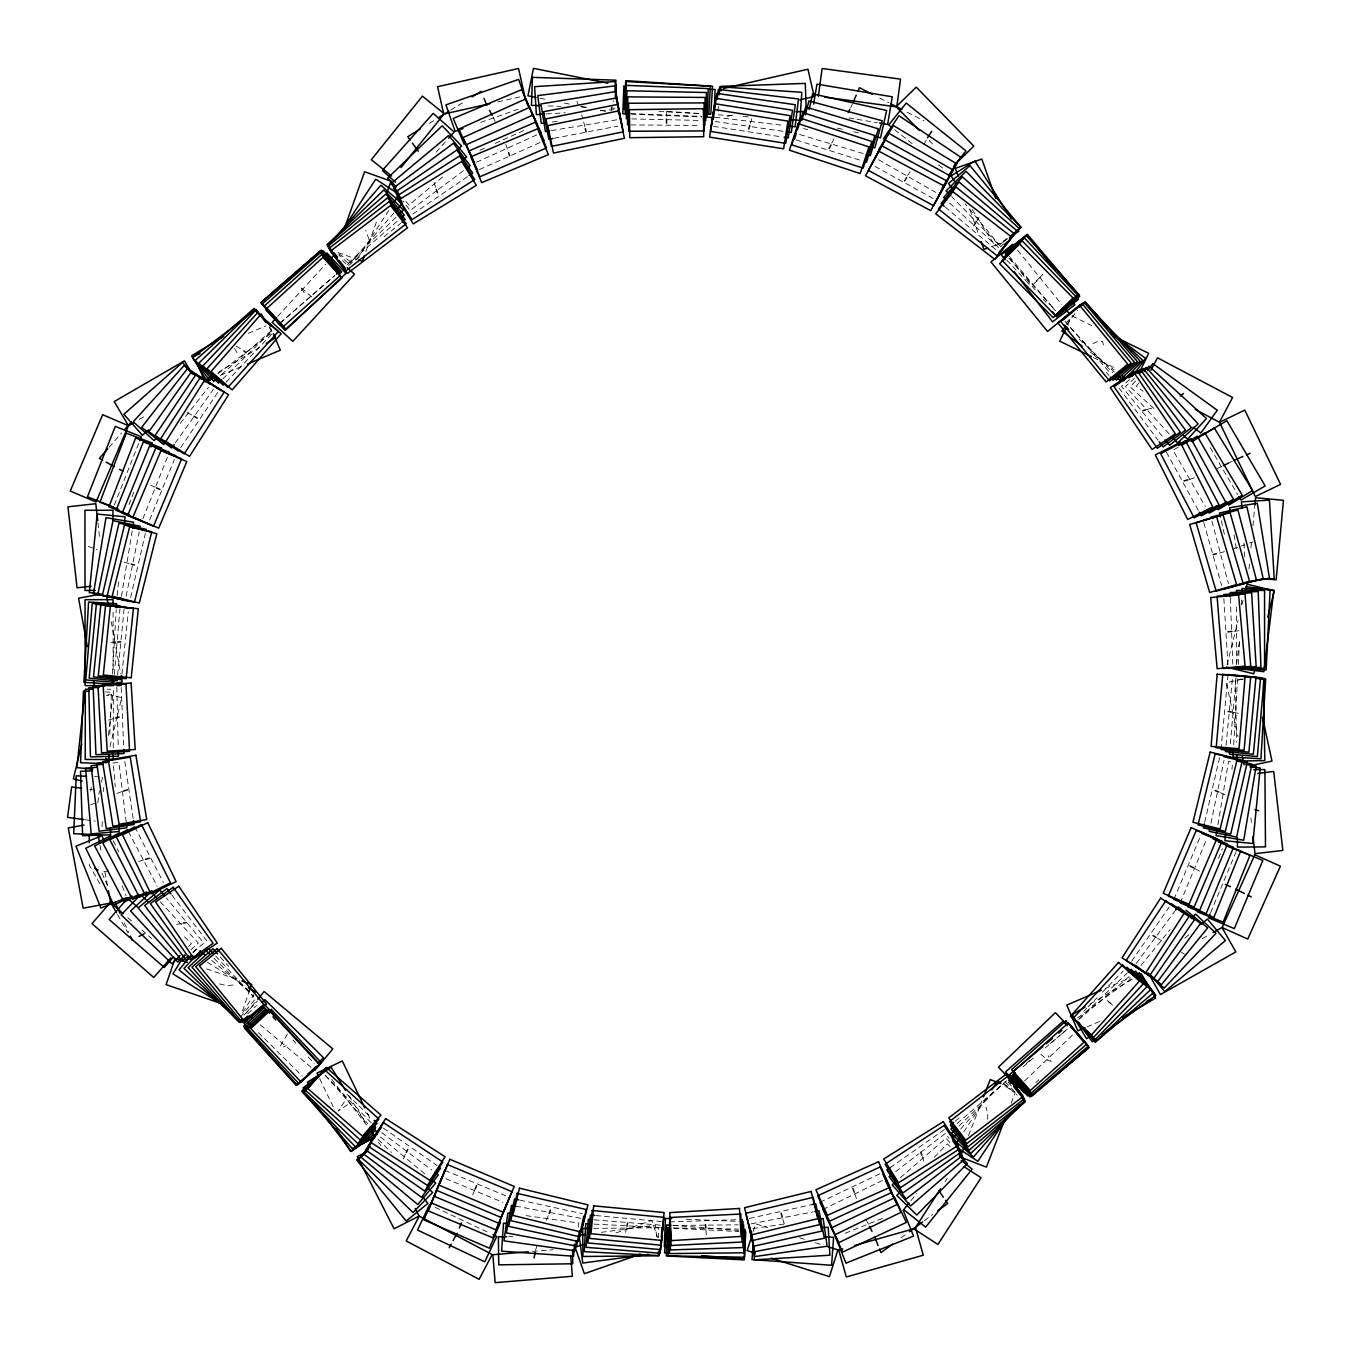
<?xml version="1.0" encoding="UTF-8"?>
<svg xmlns="http://www.w3.org/2000/svg" width="1351" height="1351" viewBox="0 0 1351 1351"><rect width="100%" height="100%" fill="white"/><g stroke="black" fill="none" stroke-linecap="round" stroke-linejoin="round"><path stroke-width="0.75" stroke-dasharray="5 3.75" d="M113.248 747.947L113.366 689.263L107.219 689.246M109.786 734.319L111.474 692.168L105.429 691.932M102.068 826.643L102.338 820.445M103.588 791.5L103.757 787.363M1238.36 664.439L1239.576 639.698M1241.316 604.86L1241.721 596.585M112.454 674.081L116.22 609.622M1233.716 744.536L1237.55 679.249M718.428 106.357L717.871 114.767L734.708 115.899M114.362 674.385L119.952 608.676M1230.339 743.827L1236.064 677.966M1249 568.991L1249.591 562.573M1250.942 547.932L1251.516 541.667M1252.968 525.725L1254.775 506.101M1221 749.535L1228.042 674.791M1226.049 745.397L1232.348 679.181M117.672 674.706L124.056 609.065M1231.943 769.411L1232.348 765.223M117.216 595.419L118.668 580.896M121.928 674.081L128.277 611.902M108.452 735.484L112.657 696.018L106.357 695.343M987.767 1119.405L987.682 1112.869L986.01 1107.128M1236.553 664.135L1239.644 639.006M90.787 791.129L91.294 787.076M97.812 802.849L99.467 790.656M578.262 1227.181L578.853 1223.027L522.482 1215.14M121.438 596.365L132.297 530.453M1217.91 824.735L1228.515 761.474L1232.467 762.133M611.294 110.427L613.27 100.616M126.116 596.146L139.254 532.058M1210.918 823.266L1224.04 760.41M130.659 597.48L145.384 533.358M1204.687 822.235L1219.531 757.843M101.426 782.077L102.659 776.96L94.519 776.605M109.938 746.664L117.301 716.03M117.79 713.987L121.725 697.64L106.155 693.89M625.564 1232.348L626.661 1227.873M1227.046 665.047L1238.056 620.565M1242.042 604.387L1243.055 600.334M535.57 1250.3L537.073 1245.014M753.233 1231.487L755.648 1223.837L767.689 1227.654M750.21 123.532L751.967 118.111M242.538 1010.903L250.121 988.831M365.901 251.539L377.571 218.845M129.037 504.565L131.3 498.654M131.976 496.881L134.256 490.886M968.498 1135.718L981.974 1100.879M1011.122 1103.227L1015.175 1092.756L1002.459 1084.296M114.295 505.105L139.052 442.52M142.851 518.801L169.399 452.213M1218.518 858.409L1222.435 848.648M149.674 519.882L174.313 459.627M546.395 1220.223L548.506 1215.089M1180.267 902.907L1206.831 838.566M1173.867 899.394L1200.853 835.205M1210.597 912.668L1236.841 849.982M472.614 1194.875L474.269 1191.008M403.155 1159.006L405.486 1154.075M1067.594 324.932L1071.107 317.738M850.674 107.59L852.295 104.297M831.76 143.138L833.955 138.883M923.831 144.726L926.465 139.643M907.669 175.714L910 171.526M976.52 221.412L979.087 217.224M242.741 1012.541L253.768 994.775M945.024 1181.804L947.338 1178.224M357.424 258.581L389.628 209.202M963.753 1131.868L987.75 1095.779M180.747 447.569L218.338 391.52M287.442 1034.055L280.332 1046.046L281.987 1047.515L286.125 1045.708M1131.699 961.118L1169.105 907.146M175.292 442.942L213.441 389.257M1138.707 383.093L1136.36 386.335L1143.149 391.25M344.404 1101.825L338.138 1111.113L347.663 1104.561M1136.275 963.415L1174.813 911.199M1066.699 324.628L1077.439 310.19M180.24 423.42L208.426 387.315M910.979 1200.6L916.67 1193.507M1140.919 965.475L1170.084 929.657M192.973 952.877L196.773 948.216M240.225 1017.32L255.592 998.507M246.169 1013.047L256.437 1000.77M393.935 212.951L349.385 264.171L338.814 254.984M109.093 447.249L121.607 432.979M960.679 1129.014L994.285 1090.747M436.17 152.173L445.881 141.281M1135.566 380.965L1130.179 386.876L1155.021 409.539M277.664 316.404L325.811 264.07M1066.023 322.973L1073.218 315.29M226.056 382.181L274.236 331.485M188.616 946.511L191.47 943.555L182.351 934.774M243.856 1015.158L257.568 1000.939M1083.772 1011.24L1086.778 1008.167M1088.079 1006.833L1096.961 997.764M1102.45 992.158L1123.12 971.031M934.233 1157.25L947.372 1143.875L950.344 1146.779M1036.352 280.822L1042.854 274.388L1031.455 286.496M222.746 378.939L272.176 330.556M1003.573 243.872L1000.703 246.676L951.948 196.925M395.927 217.325L346.734 264.864L342.546 260.54M958.923 1126.008L1003.557 1083.181L1017.117 1095.087M1024.582 1080.935L1074.062 1033.583M1079.669 1018.13L1127.072 973.277M247.689 1013.841L256.47 1005.651M190.964 949.804L198.327 943.015L159.739 901.235M1134.739 378.027L1125.484 386.555L1146.864 409.725M221.513 374.565L272.632 329.408M1035.727 1082.624L1038.902 1079.837M279.725 323.514L334.744 275.553L279.319 323.598M347.089 264.83L397.971 220.669M900.374 1177.734L946.021 1138.133L951.273 1144.179M957.048 1123.593L1006.782 1080.648M1078.638 1019.583L1129.402 976.435M1022.825 1066.969L1034.511 1057.039M1045.1 1048.038L1059.86 1035.508M1061.329 1034.275L1067.78 1028.787M1184.895 938.05L1191.261 932.697M1026.49 1063.355L1031.303 1059.319M1050.031 1043.614L1068.269 1028.331M442.604 177.015L408.965 205.082L403.594 198.648M192.957 952.202L203.883 943.133L166.443 898.043M1007.187 238.992L999.47 245.375L965.205 203.866M1129.605 379.665L1121.516 386.268L1166.656 441.642M348.609 265.556L361.629 254.984M384.191 236.661L400.656 223.303M955.241 1121.127L961.76 1115.842M895.629 1171.621L918.832 1153.805M920.47 1152.555L945.295 1133.472L949.01 1138.302M217.815 373.805L273.105 331.755M436.795 190.609L410.096 210.503L403.054 201.046M438.45 189.376L463.477 170.716M901.016 1237.871L906.014 1234.189M924.371 1220.662L932.714 1214.515M1077.473 1017.962L1131.125 978.749M890.225 1167.568L944.721 1129.335M412.781 214.066L467.767 176.491M1007.322 238.519L995.231 246.118L972.078 209.253M429.246 123.414L434.617 120.087M450.71 110.123L465.031 101.257M218.22 372.454L259.257 347.646M1090.206 1004.046L1132.341 979.289M139.288 419.435L146.465 415.281M1178.224 447.198L1173.006 450.187L1205.328 506.456M1202.289 938.692L1209.736 934.47M1228.599 463.055L1232.146 461.299M822.86 1209.466L883.03 1180.166M819.989 1202.289L880.295 1173.597M1216.508 468.898L1221.49 466.551M1092.841 343.576L1098.515 341.263L1102.433 341.364L1104.189 347.224M476.447 162.272L541.092 132.905M479.875 150.316L485.617 147.732M495.175 143.426L525.843 129.628M479.487 169.517L544.149 140.707M1105.186 988.544L1130.145 977.786M1086.913 1026.946L1100.93 1020.9M248.229 333.325L265.961 325.878M220.466 375.392L243.636 365.648M845.219 1233.26L885.766 1217.065M116.946 793.442L121.573 791.703M1241.434 546.007L1244.676 544.808M1233.699 548.759L1237.567 547.375M991.448 246.709L1002.78 242.724M480.72 122.384L518.075 109.279M90.618 804.791L95.583 803.051M615.988 1232.956L651.672 1220.493L657.616 1237.499M1249.557 543.001L1252.867 541.903M138.68 861.533L143.459 859.979M1189.826 479.284L1194.571 477.781M108.553 720.083L113.788 718.479M1219.581 553.015L1224.715 551.58M1147.168 409.454L1151.643 408.238M727.564 116.27L733.593 114.903M497.827 101.882L522.651 96.293M749.417 1218.45L810.634 1204.872M1242.633 679.165L1226.336 682.677L1238.006 736.616M751.19 1223.837L813.218 1211.864M176.677 924.405L181.709 923.442M554.062 138.258L617.863 126.15M551.36 130.625L618.302 119.53M232.997 985.031L226.715 985.622L217.866 983.545M753.014 1228.532L786.046 1223.803M108.756 870.939L101.426 871.902L109.093 888.924M601.246 1232.332L655.218 1225.205L656.924 1238.09M552.323 121.995L558.537 121.218M112.91 763.045L118.871 762.319L126.133 821.661M1233.919 631.272L1239.897 630.613M532.497 1251.448L553.251 1249.726M546.378 113.974L565.292 112.775M600.317 110.562L614.84 109.634M111.086 642.316L115.831 642.08M669.589 1221.912L738.913 1219.666M1243.545 679.148L1235.473 679.283L1236.469 742.189M508.651 1236.672L512.84 1236.604M673.389 1225.492L738.17 1224.817M593.815 1228.346L658.359 1227.772L658.444 1237.786M630.816 124.934L700.713 125.44M673.406 1227.924L738.777 1229.089M631.778 118.905L701.625 120.475M548.168 105.918L560.8 106.357M581.572 107.05L589.965 107.337M610.787 108.046L614.958 108.198M630.613 113.602L701.726 116.389M631.069 114.126L701.557 116.997M686.426 1219.261L738.913 1221.405M674.014 1228.279L738.963 1231.555M594.068 1224.107L660.69 1227.552M658.916 111.424L700.916 113.771M667.394 111.424L700.561 113.552M743.118 116.456L748.69 116.828M672.899 1225.374L738.625 1230.457M594.153 1219.852L660.217 1225.137M595.825 1215.545L661.196 1221.54M715.017 117.233L783.85 125.423M89.554 789.305L97.492 790.386M85.4 819.787L95.33 821.138M714.966 121.438L750.041 126.521M752.051 126.808L783.073 131.283M713.429 126.319L782.533 137.042M848.952 117.942L855.149 118.972M857.091 119.31L877.441 122.738M515.609 1206.105L581.757 1218.518M539.91 98.218L546.176 99.467M564.363 103.098L570.46 104.314M580.558 106.341L588.648 107.945M600.79 110.377L606.869 111.593M1233.429 712.315L1238.495 713.362M519.797 1200.093L582.213 1213.654M837.35 128.109L845.574 129.966M853.798 131.807L862.022 133.665M803.693 128.565L807.746 129.662M124.36 562.286L129.476 563.739M799.64 134.458L864.252 153.862M799.556 1237.752L805.804 1239.745M815.21 1242.717L821.864 1244.828M796.364 139.98L861.246 160.6M206.568 968.92L239.887 980.353M337.919 252.553L356.917 259.341M88.22 546.412L97.204 549.705M1003.286 1084.633L1010.768 1087.521M445.881 1178.68L502.944 1202.373M444.884 1170.371L505.696 1195.787M1220.24 792.632L1225.34 795.013M435.106 1207.338L489.265 1232.923M150.907 485.33L154.656 487.103M1071.985 315.948L1091.726 325.557M1093.381 357.542L1116.095 368.62M879.721 98.099L888.924 102.811M907.365 112.251L923.949 120.746M187.299 412.629L192.416 415.433M1195.179 868.727L1200.684 871.767M875.144 166.443L934.672 199.357M878.589 159.722L935.77 192.399M1157.638 938.388L1162.502 941.275M236.273 346.092L242.623 350.145M207.311 962.216L239.431 982.177M338.932 253.937L351.277 261.993M1181.416 952.168L1184.523 954.296M383.431 1128.186L437.15 1165.609M1090.392 352.256L1113.866 369.701M381.776 1132.628L431.678 1169.966M1111.029 1003.421L1104.966 998.693M1108.816 1002.239L1112.7 1005.296M894.615 129.679L914.559 145.638M938.692 164.974L945.261 170.226M211.651 960.358L250.644 992.208M380.442 1136.968L427.119 1175.843M260.27 1024.835L314.851 1070.414M945.21 207.024L995.89 249.715M127.821 917.701L132.567 921.855M141.956 930.028L151.582 938.421M311.878 297L300.243 286.919L304.448 293.15M949.618 203.022L998.845 247.79M1079.246 339.202L1114.389 372.167M347.106 1094.445L357.914 1104.814M359.113 1105.962L371.542 1117.885M213.998 958.383L253.296 996.295M378.094 1139.433L391.418 1152.42M258.362 1032.62L302.303 1076.19M1040.81 1054.236L1047.971 1060.518L1051.146 1061.295L1048.123 1055.705M929.1 140.436L935.044 146.533M325.101 1075.193L371.508 1123.137M1005.093 1081.695L1014.905 1091.929M1070.195 327.432L1112.599 372.724M215.687 956.052L253.768 996.869M1006.816 260.118L1025.916 280.636M1026.456 281.211L1029.276 284.217M1043.31 299.28L1046.113 302.303M1147.995 410.94L1169.662 434.431M292.998 1040.05L295.852 1043.208M308.264 1056.955L314.158 1063.49M1008.876 258.193L1055.79 310.814M325.659 1075.565L367.658 1123.559M1065.095 321.352L1110.843 373.822M220.314 956.964L228.539 966.404M1008.099 1082.151L1012.017 1086.694M1009.298 256.403L1050.284 304.887M1051.635 306.474L1055.671 311.237M1106.317 372.352L1108.968 375.51M1017.523 250.155L1061.751 304.465M378.381 1142.287L380.982 1145.496M1010.176 258.683L1035.964 290.989M269.339 326.824L271.889 330.168M331.738 1079.314L366.374 1124.859M171.999 895.156L207.429 941.664M1119.033 387.99L1158.043 440.206M348.845 1095.712L366.509 1124.066M269.373 327.482L272.902 333.325M1210.158 447.603L1237.786 494.669M99.873 883.689L89.487 865.518L89.453 861.364M117.537 914.576L127.923 932.73M234.517 348.372L237.236 353.135M1166.453 452.18L1199.266 512.198M128.446 831.574L157.273 886.324M492.963 116.946L496.341 123.498M134.796 826.947L163.37 882.524M866.177 1219.717L868.592 1224.53M113.332 840.812L118.854 851.924M367.506 1113.511L371.12 1121.009M319.714 1078.723L334.136 1108.749M124.41 922.986L128.666 932.443M368.992 239.465L365.716 230.109M122.215 885.969L126.133 895.662M854.811 1194.081L856.534 1198.624M576.995 101.342L578.211 104.618M505.781 144.422L507.621 149.488M433.958 182.605L435.816 187.789M969.984 209.844L975.54 225.651M976.233 227.627L979.019 235.53M922.277 1156.54L923.814 1161.134M581.69 115.071L582.754 118.55M782.753 1218.974L784.593 1225.002M1203.775 522.634L1221.659 585.574M583.666 121.962L585.338 128.666M1211.898 521.199L1228.414 583.548M1221.338 520.794L1224.58 535.064M100.008 845.371L101.545 853.697M104.973 872.155L107.286 884.55M111.306 621.764L120.678 673.794M1234.037 534.827L1236.807 551.833M124.799 761.508L133.192 818.807M1250.874 818.064L1251.398 822.489M97.931 522.685L99.552 537.158M705.898 1229.765L706.32 1234.746M113.484 765.831L115.291 786.822M1243.967 543.085L1244.862 557.659M1223.871 598.611L1228.177 668.441M121.235 687.541L123.701 747.475M1230.389 598.223L1232.787 664.168M116.828 687.135L118.263 747.846M666.33 111.17L666.415 117.081M1236.537 607.089L1236.553 664.219M113.096 612.223L113.163 673.305"/><path stroke-width="1.5" d="M113.248 752.152L113.231 759.515L85.214 759.465L85.333 689.213L93.337 689.23M627.556 124.9L627.759 96.884L705.087 97.441L704.884 125.457M668.627 1227.839L668.12 1255.873L744.469 1257.224L744.958 1229.19M626.307 118.787L626.932 90.753L706.438 92.527L705.813 120.56M615.364 96.664L615.921 80.182L532.429 77.345L531.467 105.361L539.978 105.648M707.113 116.608L708.228 88.592L626.273 85.366L625.175 113.383L629.38 113.552M108.688 761.711L108.941 755.293M623.909 85.788L622.777 113.788L628.992 114.041M714.324 109.499L715.135 89.504L708.92 89.25M742.611 1233.564L743.101 1221.574M1241.924 592.532L1242.126 588.428L1270.126 589.813L1266.157 669.944L1238.158 668.559M667.732 1227.958L666.313 1255.957L744.3 1259.892L745.718 1231.909L741.496 1231.69M659.575 1249.253L659.254 1255.552L584.291 1251.685L585.743 1223.685L589.897 1223.905M708.785 114.21L710.356 86.228L625.986 81.516L624.415 109.482L628.519 109.718M112.116 679.857L111.88 683.978L83.897 682.339L88.592 602.039L116.574 603.661L116.321 607.781M1233.345 750.835L1232.973 757.134L1260.956 758.789L1265.651 678.945L1255.653 678.371M719.205 94.79L719.745 86.802L801.818 92.29L799.944 120.256L791.534 119.682M574.479 1244.237L573.635 1256.21L501.559 1251.178L503.518 1223.212L507.638 1223.499M753.166 1243.595L752.017 1259.571L831.591 1265.279L833.601 1237.33L824.583 1236.689M743.776 1250.925L745.313 1230.964M660.994 1241.265L660.048 1253.238L586.081 1247.328L588.31 1219.396L592.413 1219.717M661.298 1237.465L662.108 1227.299M114.041 678.134L113.687 682.272L85.755 679.908L92.256 603.441L120.188 605.805M1229.798 749.991L1229.444 754.111L1257.359 756.543L1264.164 678.337L1244.22 676.598M663.24 1221.743L660.69 1249.641L587.888 1242.954L590.438 1215.056L594.592 1215.444M1254.859 505.139L1255.552 497.725L1283.45 500.309L1276.155 579.799L1266.174 578.87M1225.864 747.475L1225.458 751.612L1253.373 754.263L1260.635 677.678L1228.076 674.554M1255.974 677.172L1248.898 752.169L1221 749.535M117.469 676.767L117.064 680.87L89.166 678.151L96.36 604.302L124.258 607.021M1225.56 834.462L1224.935 840.744L1252.816 843.497L1260.23 767.959L1250.03 766.946M124.444 523.057L125.069 516.842L97.171 514.055L89.318 592.633L99.484 593.646M121.776 675.584L121.354 679.705L93.472 676.851L100.818 604.944L128.7 607.798M84.792 693.029L76.838 767.571L92.78 769.276M105.581 762.504L106.037 758.131M717.128 99.467L718.327 89.402L798.441 98.944L795.131 126.774L788.967 126.031M1245.538 590.911L1246.044 586.739L1273.875 590.151L1263.877 671.683L1236.047 668.272M818.351 96.276L822.117 68.496L900.543 79.135L896.777 106.915L824.549 97.103M576.353 1240.86L574.969 1250.79L503.991 1240.86L507.858 1213.097L512.029 1213.688M713.193 119.158L716.908 93.405L795.317 104.753L791.314 132.482L787.194 131.891M711.403 125.998L715.692 98.302L792.53 110.225L788.241 137.937L784.087 137.278M132.634 528.41L133.648 522.229L105.986 517.669L93.439 593.849L113.349 597.142M1217.133 829.413L1216.086 835.577L1243.731 840.221L1256.16 766.118L1245.858 764.396M813.623 104.044L816.983 84.117L892.285 96.816L887.624 124.461L879.484 123.093M579.427 1230.947L576.59 1246.061L506.304 1232.872L511.472 1205.328L515.609 1206.105M626.965 1226.303L627.556 1223.128M534.084 1257.899L535.199 1252.191M615.229 90.804L616.411 84.91M1210.074 827.319L1209.229 831.372L1236.672 837.096L1251.904 764.092L1236.216 760.833M583.801 1216.052L578.279 1241.485L508.584 1226.336L514.528 1198.945L518.632 1199.84M809.131 109.465L812.643 93.827L886.678 110.478L880.531 137.819L874.367 136.434M1204.315 823.857L1203.386 827.859L1230.693 834.175L1247.311 762.15L1223.905 756.746M81.769 743.928L73.359 778.936L82.191 781.064M106.003 763.011L106.982 758.924M1245.554 590.235L1247.041 584.172L1274.246 590.894L1267.745 617.171M1255.248 667.732L1253.762 673.794L1226.556 667.056M748.775 129.122L749.721 125.39M805.196 114.936L808.962 100.953L882.22 120.763L874.891 147.833L870.821 146.719M801.7 120.442L805.736 107.016L878.37 128.835L870.314 155.686L866.278 154.47M794.405 139.356L796.229 133.631M797.428 129.814L802.882 112.657L874.958 135.556L866.464 162.255M752.017 1235.304L747.171 1250.57L755.209 1253.103M175.191 958.146L166.089 984.643L222.932 1004.165M249.699 990.08L251.658 984.389L241.846 981.029M343.998 229.535L364.618 171.746L391.013 181.169L386.825 192.889M364.517 255.44L362.423 261.3L358.657 259.966M549.131 1213.434L550.381 1210.124M151.025 446.978L152.494 443.145L126.302 433.147L99.923 502.251L118.652 509.395M964.006 1147.337L960.257 1157.03L986.399 1167.129L1005.161 1118.662M983.477 1096.995L990.215 1079.567L1000.567 1083.57M139.795 440.612L141.348 436.711L115.274 426.392L87.46 496.763L113.518 507.064M442.081 1177.109L431.324 1202.981L496.02 1229.832L506.76 1203.944M127.686 515.373L155.753 448.042L181.625 458.833L153.541 526.164L127.686 515.373L129.73 516.217M438.906 1184.979L428.115 1210.834L492.98 1237.871L509.496 1197.374M444.884 1170.371L434.076 1196.226L498.688 1223.229M459.306 1228.076L461.468 1222.908M1210.091 913.901L1208.453 917.785L1234.307 928.61L1262.83 860.469L1236.976 849.661M128.463 425.649L96.056 501.998L70.252 491.055L102.659 414.706L128.429 425.717L114.244 401.551L184.462 360.852L191.487 372.977M853.089 102.44L856.281 95.077M857.868 91.395L859.456 87.714L872.341 94.317M435.022 1194.183L423.91 1219.902L489.349 1248.189L500.478 1222.469M475.045 1189.268L476.599 1185.773M429.517 1204.704L417.527 1230.052L484.756 1261.8L496.729 1236.452L492.997 1234.679M829.193 148.576L830.916 144.945M1066.733 326.739L1059.708 341.144L1091.507 356.63M1139.028 373.112L1148.671 353.32L1114.389 336.602M848.225 112.538L849.847 109.228M406.246 1152.538L407.782 1149.481M1150.951 370.191L1157.503 357.795L1232.568 397.481L1219.48 422.255L1255.299 496.56L1280.562 484.401L1244.811 410.113L1219.548 422.272L1195.28 409.454M449.174 1247.75L451.166 1244.119M453.159 1240.505L457.128 1233.243M871.547 164.45L885.108 139.93L950.04 175.833L936.463 200.353M904.748 180.882L906.69 177.437M875.009 157.679L888.924 133.344L953.249 170.108L939.35 194.443M878.876 149.505L893.399 125.525L956.728 163.859L942.221 187.84M184.53 955.123L172.911 973.835L225.397 1006.478M940.566 1188.711L914.391 1229.224L937.932 1244.44L981.046 1177.7L964.074 1166.74M341.06 232.355L375.747 179.176L399.237 194.476L394.171 202.245M973.818 225.516L975.625 222.78M927.36 137.937L931.717 131.351M955.664 1144.044L959.159 1138.792M991.718 1089.784L997.545 1081.036L1000.871 1083.249M1008.082 1115.791L977.837 1161.303L956.17 1146.898M883.334 139.001L898.955 115.73L960.781 157.24L948.554 175.461M381.725 1127.004L365.716 1150.005L424.602 1191.008L440.612 1168.024M174.11 444.614L171.712 447.975L148.88 431.729L191.808 371.322L209.76 384.089M1147.894 370.394L1152.791 363.622L1217.302 410.248L1200.87 432.979L1192.967 427.254M1175.573 910.186L1178.021 906.859L1200.566 923.493L1157.604 981.721L1135.06 965.07M1065.5 326.266L1061.903 331.079L1082.134 346.126M1133.421 374.818L1145.631 358.387L1110.454 332.245M370.714 1143.942L363.318 1153.822L421.478 1197.341L438.281 1174.914L434.954 1172.415M166.325 441.27L163.775 444.53L141.669 427.304L187.603 368.435L201.485 379.259M953.502 166.561L966.016 150.924L906.217 103.064L888.705 124.951L891.93 127.534M908.919 1203.167L903.751 1209.618L925.621 1227.147L972.129 1169.122L961.203 1160.357M400.943 167.592L444.243 113.72L422.407 96.157L371.322 159.688L391.621 176.002M190.44 955.968L179.041 969.917L232.49 1013.571M369.938 1146.357L360.92 1157.182L417.78 1204.535L435.714 1183.003L430.986 1179.051M257.72 999.233L264.137 991.55L332.819 1048.916L314.851 1070.414M999.048 252.384L1017.117 230.937L959.109 182.081L941.056 203.511L944.265 206.23M328.242 245.781L380.898 185.256L402.041 203.646L396.941 209.506M173.519 956.88L164.282 967.485L109.161 919.491L127.568 898.347L137.414 906.943M170.901 957.842L153.744 977.499L91.986 923.628L110.394 902.519L123.076 913.563M107.708 448.836L99.366 458.361L102.71 460.218M124.393 429.804L131.351 421.884M956.542 1133.725L952.404 1138.454L973.463 1156.946L1018.992 1105.084M448.616 138.19L454.122 132.026L433.198 113.383L382.35 170.479L395.471 182.165M156.919 437.454L154.082 440.595L133.276 421.799L184.175 365.445L194.831 375.054M1004.418 244.751L1007.103 241.795M1009.805 238.823L1019.228 228.471L962.452 176.812L943.606 197.55L946.663 200.336M1144.162 371.542L1149.059 366.172L1206.46 418.523L1187.563 439.244L1182.919 434.988M276.381 317.789L272.176 322.365L292.812 341.347L354.519 274.27L347.156 267.498M329.678 259.865L333.883 255.288L336.838 258.007M1191.295 918.629L1195.618 914.07L1215.968 933.321L1164.106 988.121L1148.114 972.99M323.092 1071.411L303.688 1091.642L357.728 1143.47L377.132 1123.238L374.126 1120.367M180.038 955.427L172.033 963.736L121.202 914.847L140.639 894.649L148.103 901.843M200.472 951.222L183.956 968.346L238.367 1020.832M368.435 1149.363L358.539 1159.53L413.034 1212.556L432.59 1192.477L427 1187.039M901.117 1190.974L896.777 1195.399L916.772 1215.039L967.367 1163.515L959.244 1155.527M247.993 1016.712L245.19 1019.549L249.631 1023.957M262.043 1002.543L264.914 999.656L323.497 1057.749L317.873 1063.423M221.463 380.188L218.49 383.11L198.884 363.081L254.072 309.075L270.875 326.233M1009.281 238.266L1020.714 227.052L966.049 171.273L946.038 190.896L950.851 195.794M955.191 164.315L973.818 146.128L916.231 87.123L896.186 106.695L919.22 130.304M398.528 214.792L403.375 210.131L383.887 189.967L327.246 244.683L330.134 247.672M322.45 1072.458L302.32 1091.946L355.482 1146.864L375.612 1127.376L372.741 1124.404M457.043 150.349L461.586 145.992L442.165 125.778L387.72 178.062L396.215 186.911M954.448 1130.297L951.476 1133.168L970.879 1153.382L1024.497 1101.926M1128.237 972.196L1131.277 969.309L1150.528 989.692L1095.897 1041.368L1076.629 1021.001M1082.32 305.242L1085.241 302.506L1140.075 361.089L1119.624 380.239L1115.183 375.51M1004.013 257.112L1024.514 237.996L1077.845 295.244L1057.343 314.344M242.521 1018.671L238.907 1022.032L188.144 967.62L208.628 948.503L213.61 953.84M185.087 955.225L177.741 962.03L130.574 910.962L151.16 891.947L156.868 898.145M1140.21 372.977L1146.087 367.54L1198.117 423.927L1177.515 442.942L1173.293 438.366M317.907 1066.074L297.203 1084.971L246.085 1028.972L266.772 1010.058L269.609 1013.182M307.842 1074.062L316.59 1066.175M316.961 1066.581L296.156 1085.36L244.447 1028.077L265.252 1009.298L268.038 1012.406M1005.431 254.326L1026.355 235.682L1079.348 295.126L1058.424 313.787M148.576 429.821L142.412 435.275L123.87 414.267L182.503 362.473L192.889 374.244M216.852 378.668L213.762 381.404L195.219 360.396L254.089 308.4L265.759 321.622M320.119 253.549L323.244 250.796L341.752 271.855L338.628 274.608M247.689 1016.121L240.326 1022.538L191.977 967.147L213.103 948.706L217.562 953.823M322.957 1072.474L301.847 1090.932L353.32 1149.752L374.43 1131.294L370.343 1126.633M1079.246 307.116L1085.292 301.847L1137.373 361.595L1116.247 380.019L1113.494 376.878M401.129 217.933L404.304 215.181L385.93 194.004L327.128 245.021L332.093 250.762M895.358 1182.091L892.2 1184.827L910.557 1206.004L964.378 1159.31L959.092 1153.214M336.467 274.067L339.658 271.315L321.302 250.121L260.827 302.523L279.184 323.716M954.076 1126.16L950.884 1128.912L969.207 1150.123L1025.122 1101.842L1021.761 1097.958M1132.408 973.885L1135.566 971.2L1153.72 992.563L1095.205 1042.297L1078.132 1022.2M1005.955 252.451L1027.368 234.348L1079.753 296.325L1058.357 314.411M1042.904 1046.468L1009.602 1074.518L1027.655 1095.948L1030.83 1093.28M1046.062 1043.799L1052.412 1038.446M1058.762 1033.11L1061.92 1030.441M1201.005 924.489L1207.389 919.102L1225.441 940.549L1164.765 991.634L1151.879 976.317M1062.612 320.322L1084.076 302.286L1134.401 362.203L1112.937 380.239L1110.286 377.081M1015.243 1072.795L1012.034 1075.48L1030.036 1096.961L1088.636 1047.836M463.427 159.638L466.635 156.952L448.684 135.438L391.013 183.567L398.224 192.214M188.481 955.917L182.317 961.034L138.19 907.889L159.756 889.988L164.417 895.595M1011.815 235.175L1021.069 227.525L970.035 165.7L948.419 183.533L953.789 190.052M1012.71 244.227L990.975 261.925L1047.565 331.451L1069.3 313.753L1065.348 308.906M1137.035 373.619L1143.233 368.553L1191.346 427.591L1169.628 445.29L1165.727 440.51M401.99 222.223L405.232 219.588L387.551 197.837L327.702 246.439L336.652 257.467M367.489 1151.12L356.613 1159.935L406.144 1221.051L427.912 1203.386L422.61 1196.834M953.603 1122.445L950.344 1125.079L967.992 1146.864L1025.037 1100.66L1013.689 1086.66M892.386 1174.12L889.076 1176.653L906.133 1198.894L962.368 1155.713L957.487 1149.363M1023.534 237.776L1001.26 254.815L1005.11 259.848M214.64 376.22L209.439 380.171L192.467 357.863L256.133 309.447L266.248 322.754M192.771 955.444L186.387 960.308L144.641 905.491L166.95 888.502L171.053 893.906M323.767 1072.154L303.063 1087.927L305.613 1091.27M1128.997 377.908L1140.227 369.515L1185.536 430.158L1163.076 446.945L1159.242 441.811M466.787 168.25L470.131 165.768L453.379 143.29L393.344 188.025L400.69 197.888M892.673 1244.018L881.004 1252.613L879.569 1249.067M909.358 1231.724L922.699 1221.895M937.712 1210.834L947.727 1203.471L945.548 1200.33M1135.921 975.236L1139.265 972.804L1155.797 995.417L1102.365 1034.478M1095.695 1039.358L1092.351 1041.807L1078.182 1022.42M1180.166 395.927L1183.493 393.58M890.225 1167.568L886.813 1169.966L902.907 1192.916L960.831 1152.285L952.776 1140.818M469.253 175.461L472.681 173.131L456.858 149.995L395.252 192.095L402.108 202.143M1010.497 236.543L1018.975 231.207M420.313 128.953L407.782 136.704L410.113 139.947M438.197 117.875L448.92 111.221M472.175 96.833L481.125 91.294M1192.021 441.591L1214.279 427.963L1252.597 490.531L1228.701 505.156L1226.505 501.593M223.692 336.399L191.639 355.786L206.146 379.766L211.533 376.507M266.333 343.374L275.587 337.767L273.51 334.339M1190.991 441.118L1204.805 432.81L1242.261 495.209L1218.247 509.648L1216.103 506.085M1085.073 1007.052L1072.339 1014.533L1086.542 1038.699L1090.173 1036.572M1137.795 976.081L1141.426 973.936L1155.629 998.102L1122.901 1017.337M1202.711 434.921L1226.877 420.735L1265.144 485.921L1240.978 500.106L1238.85 496.493M128.294 425.801L133.698 422.677M1181.416 445.357L1197.324 436.221L1233.497 499.195L1209.179 513.16L1207.118 509.563M1213.063 932.595L1222.047 927.512L1235.844 951.915L1160.458 994.572L1149.6 975.405M1178.747 445.458L1191.042 438.737L1225.847 502.386L1201.259 515.846L1199.266 512.198M119.479 832.908L94.688 845.979L124.208 902.046L138.663 894.43M127.484 829.75L102.676 842.804L132.466 899.378L146.634 891.913M134.796 826.947L109.87 839.765L139.389 897.165L151.971 890.697M139.001 936.463L144.185 933.811M366.155 1152.099L357.238 1156.642L394.104 1228.802L419.063 1216.052L415.162 1208.436M110.833 835.779L85.738 848.259L113.974 905.119L132.094 896.118M1223.263 465.69L1228.599 463.055M353.05 1148.147L374.717 1137.762M1233.919 460.421L1242.886 456.486M1246.466 454.915L1250.063 453.345M1101.352 990.199L1066.766 1005.11L1077.878 1030.847L1084.988 1027.773M1146.982 1001.04L1150.849 999.368M194.156 356.039L199.982 353.607M205.014 381.877L214.674 377.824M247.486 364.027L280.316 350.23L273.341 333.629M126.91 897.588L100.92 908.075L75.96 846.199L101.95 835.729L104.28 841.521M987.665 248.044L983.9 249.378L981.113 241.474M463.021 128.581L455.169 131.351L445.898 104.888L518.649 79.388L527.903 105.834M582.973 1244.491L575.121 1247.243L584.375 1273.689L640.357 1254.133M123.549 791.061L127.501 789.761M145.401 859.388L149.302 858.206M1142.828 410.721L1145.716 409.877M1203.116 520.321L1230.069 512.654L1249.726 581.876L1222.773 589.526M1184.016 480.922L1187.901 479.825M842.754 1248.881L838.701 1250.013L846.334 1276.982L923.29 1255.214L915.674 1228.245L854.592 1245.521M1210.834 517.18L1237.921 510.002L1256.548 580.339L1229.461 587.516M115.578 718.04L119.175 717.145M1213.147 554.552L1216.356 553.775M723.275 88.507L807.949 69.222L814.18 96.546L799.691 99.856M1235.962 585.203L1263.286 578.988L1246.905 506.794L1219.565 513.008L1220.477 517.028M490.278 103.588L443.719 114.075L437.572 86.734L518.531 68.496L524.678 95.837M811.715 1204.619L815.734 1203.741L821.796 1231.099L753.47 1246.264L747.407 1218.906M1249.827 677.611L1253.728 676.767M1250.452 765.713L1271.966 761.069L1262.493 717.28M183.28 923.121L186.421 922.497M814.906 1211.543L819.027 1210.749L824.33 1238.259L754.449 1251.735L749.501 1226.134M552.88 138.477L548.81 139.237L543.592 111.711L616.698 97.863L621.916 125.39M84.015 825.039L68.259 827.96L83.154 908.193L110.714 903.059L108.418 890.697M102.203 593.916L78.578 598.172L87.308 646.605M549.621 130.912L545.449 131.604L540.873 103.959L615.752 91.547L620.329 119.192M1245.673 582.129L1269.501 578.245L1257.291 503.248L1229.63 507.74L1230.305 511.911M108.654 761.795L96.782 763.518L106.29 828.585L134.019 824.532L133.428 820.462M819.044 1219.092L823.164 1218.501L827.133 1246.247L754.939 1256.565L752.321 1238.276M585.27 1234.442L579.089 1235.253L582.771 1263.033L648.598 1254.336M545.466 122.857L541.278 123.38L537.782 95.583L615.144 85.839L617.643 105.766M102.98 764.261L91.057 765.713L99.062 831.186L126.876 827.791L126.386 823.705M1257.798 773.329L1273.706 771.489L1282.842 850.438L1254.995 853.663L1253.036 836.657M90.99 586.25L77.041 587.803L67.955 506.828L95.803 503.703L97.711 520.625M1227.873 631.846L1231.892 631.457M97.542 767.199L85.569 768.212L91.176 833.871L119.091 831.49L118.567 825.326M528.325 1251.786L492.845 1254.724L495.141 1282.656L572.368 1276.273L570.696 1256.075M544.639 114.092L536.381 114.615L534.608 86.65L615.144 81.533L616.309 99.923M1256.244 579.782L1274.229 578.684L1269.433 500.14L1241.451 501.863L1241.839 508.06M1223.618 594.508L1251.6 592.785L1256.16 666.719L1228.177 668.441M821.898 1227.62L828.197 1227.232L829.902 1255.214L754.398 1259.858L753.402 1243.629M117.503 641.995L120.813 641.86M104.348 686.173L93.151 686.629L95.955 754.685L123.954 753.537L123.785 749.4M116.946 685.649L121.151 685.481M1232.939 668.373L1260.956 667.36L1258.203 591.535L1230.187 592.549L1230.339 596.77M795.942 111.778L806.26 111.407L805.28 83.407L720.691 86.363L720.843 90.804M92.543 770.881L80.536 771.252L82.597 835.712L110.613 834.834L110.394 828.095M99.096 687.541L88.794 687.777L90.433 756.864L118.466 756.222L118.364 752.034M1259.487 678.894L1263.489 678.827M1236.773 761.052L1264.806 760.613L1263.523 680.887M506.676 1236.689L498.367 1236.824L498.772 1264.84L572.79 1263.776L572.588 1249.776M589.019 1228.397L582.703 1228.447L582.957 1256.481L658.596 1255.788L658.562 1251.55M1253.745 769.665L1264.908 769.58L1265.482 846.891L1237.448 847.094L1237.381 837.856M95.431 590.438L85.029 590.455L84.944 510.29L112.977 510.273L112.977 519.797M1236.553 668.441L1264.587 668.424L1264.553 590.421L1236.52 590.438L1236.537 594.643M89.453 691.29L83.458 691.053L80.587 762.69L103.385 763.602M703.635 117.081L714.004 117.503M671.734 1218.653L665.435 1218.399L664.287 1246.399L668.492 1246.568M86.582 776.268L76.213 775.812L73.714 833.702L101.697 834.918M628.147 108.891L624.01 108.637L625.8 80.672L712.568 86.244L710.778 114.21L706.641 113.94M670.873 1225.222L666.735 1224.901L664.574 1252.85L668.694 1253.171M701.693 1255.721L743.151 1258.912M1236.249 675.905L1240.302 676.26M81.651 788.241L71.687 786.89L67.55 817.355L83.897 819.584M1228.093 711.47L1231.656 712.028M117.149 597.767L121.1 598.409M607.815 83.188L533.459 68.344L527.971 95.82L536.06 97.441M140.436 526.282L112.994 520.642L97.829 594.626L125.271 600.266M146.313 529.356L118.989 523.073L102.423 595.217L129.747 601.499M131.148 564.144L134.492 564.938M827.876 1246.737L837.907 1249.911L829.43 1276.627L771.252 1258.186M1254.944 809.553L1258.71 810.752M177.167 958.822L187.232 962.267M161.748 448.076L135.624 437.944L108.941 506.811L129.46 514.765M169.399 452.213L143.375 441.828L116.051 510.357L142.075 520.743M1225.796 845.557L1249.979 855.251L1223.179 922.142L1197.172 911.705M1218.433 841.96L1240.708 850.961L1213.857 917.447L1187.884 906.943M175.9 455.743L149.961 445.138L122.164 513.127L148.103 523.732M1215.157 790.521L1218.551 791.922M1213.164 838.92L1233.531 847.33L1206.173 913.614L1180.267 902.907M1201.664 833.28L1227.502 844.122L1199.705 910.236L1173.867 899.394M156.378 487.863L159.857 489.383M1225.289 884.297L1230.474 886.712M1128.625 374.717L1132.189 376.456M1235.641 889.127L1244.339 893.45M1247.817 895.173L1251.296 896.895M119.462 469.287L122.84 470.992M890.782 103.757L901.826 109.414M94.604 868.254L98.015 870.078M1190.062 865.957L1193.473 867.798M194.004 416.311L197.195 418.084M106.053 462.076L114.396 466.737M1153.095 935.584L1156.118 937.459M248.297 987.699L255.423 992.124M219.504 389.797L196.216 374.176L155.112 435.444L178.383 451.065M1171.452 903.785L1194.487 919.761L1153.551 978.783L1130.534 962.807M243.788 350.99L246.102 352.645M1122.208 375.899L1125.67 378.466M1185.942 910.186L1207.676 927.884L1161.336 984.795L1147.371 973.429M200.016 950.868L204.879 954.836M249.158 1015.547L252.553 1018.384M1098.414 318.735L1142.71 360.295L1123.525 380.746L1118.256 375.798M1064.115 325L1068.675 329.289M271.315 325.844L255.339 310.679L202.903 365.868L223.219 385.17M204.93 949.635L209.456 954.009M1126.886 967.215L1146.898 986.804L1095.171 1039.645L1075.16 1020.039M1066.496 1024.21L1055.418 1012.642L998.423 1067.172L1017.81 1087.42M326.807 252.941L345.991 273.375L285.162 330.488L265.978 310.054M318.802 1063.119L264.475 1004.468L243.906 1023.518L248.196 1028.145M268.68 1012.186L264.458 1007.508L243.636 1026.287L296.207 1084.566M272.902 1016.881L275.705 1019.988M339.253 273.375L320.694 252.367L262.381 303.891L280.94 324.899M1067.239 1025.831L1063.153 1021.17L1005.549 1071.867L1024.058 1092.891M262.28 304.414L280.788 325.473M338.949 271.889L320.525 250.762L261.03 302.624L279.454 323.767M333.68 252.586L337.615 257.129M1069.975 1024.902L1088.332 1046.096L1031.708 1095.087L1013.368 1073.893M1070.955 1026.101L1089.092 1047.464L1031.337 1096.505L1013.199 1075.143M1070.617 1026.355L1083.485 1041.705M339.067 260.422L345.366 268.19M1008.657 1080.428L1011.19 1083.553M1055.283 270.268L1026.929 234.736L1005.009 252.232L1007.593 255.457M1075.92 296.122L1078.486 299.348L1056.583 316.826L1052.716 311.98M1072.272 301.476L1074.839 304.819L1052.564 321.859L1014.094 271.568M371.187 1131.175L373.737 1134.519L351.446 1151.491L311.98 1099.63M412.427 143.172L418.236 151.244M939.029 1190.94L943.37 1197.206M1011.257 218.93L974.898 160.989L951.138 175.883L955.579 182.959M345.535 1090.392L331.181 1067.358L307.403 1082.185L309.599 1085.731M370.681 1130.753L374.244 1136.461L350.449 1151.288L336.095 1128.254M261.081 313.787L266.265 322.349M110.258 901.843L116.49 912.752M130 936.378L132.077 940.009L130.371 936.226M489.501 110.326L492.102 115.291M869.436 1226.252L872.003 1231.437M888.789 1187.107L901.066 1212.303L838.768 1242.7L826.491 1217.504M885.766 1181.044L897.165 1204.45L835.121 1234.645L822.86 1209.466M364.804 1107.871L342.293 1060.957L317.012 1073.082L318.819 1076.848M373.822 1126.65L377.419 1134.148M883.03 1174.509L894.21 1197.999L832.03 1227.586L819.989 1202.289M894.497 1197.02L906.318 1222.435L842.686 1252.039L830.865 1226.624M541.092 132.905L529.508 107.388L462.971 137.616L474.556 163.133M537.259 124.478L525.759 98.927L458.816 129.071L470.317 154.622M115.055 902.164L120.155 913.512M544.149 140.707L532.733 115.105L466.179 144.76L477.595 170.361M1139.754 973.632L1141.342 977.313M532.666 115.426L521.773 89.605L453.26 118.466L464.153 144.304M197.246 363.368L204.237 380.036M484.013 98.319L486.9 105.361M874.553 1236.621L878.133 1245.521M903.143 1210.108L913.546 1236.131L845.962 1263.151L835.56 1237.128M995.721 198.563L981.805 159.046L955.36 168.351L958.146 176.255M436.373 189.427L437.488 192.669M852.954 1188.542L854.187 1192.241M508.618 152.612L509.614 155.72M920.909 1152.217L921.821 1155.088M781.182 1213.181L782.229 1217.048M585.338 128.666L586.081 131.959M1242.346 756.695L1244.136 764.919M98.116 835.188L99.619 843.311M106.526 595.267L108.029 603.677M121.05 675.855L122.164 682.052L94.604 687.017L93.472 680.82M751.24 1230.71L751.815 1234.763M618.133 109.684L618.64 113.653M705.458 1224.53L705.762 1228.025M742.155 1219.565L743.05 1247.581L670.501 1249.928L669.589 1221.912M666.465 119.124L666.567 123.194M1236.672 754.77L1236.739 758.958M743.641 1224.766L743.928 1252.799L669.556 1253.576L669.252 1225.543M89.217 834.394L89.284 842.703M113.079 605.94L113.079 599.641L85.045 599.675L85.147 685.632L113.18 685.599L113.18 679.3M1217.167 674.217L1211.07 746.377L1239.019 748.724L1245.098 676.564L1217.167 674.217M1222.773 674.318L1216.17 747.812L1244.085 750.312L1250.688 676.817L1222.773 674.318M593.646 1205.835L590.995 1233.733L661.466 1240.421L664.118 1212.523L593.646 1205.835M592.194 1210.513L589.526 1238.411L661.146 1245.234L663.797 1217.335L592.194 1210.513M105.53 605.451L98.268 675.821L126.133 678.692L133.411 608.338L105.53 605.451M110.41 605.873L103.335 674.976L131.216 677.847L138.309 608.744L110.41 605.873M714.713 103.723L710.322 131.402L785.691 143.341L790.082 115.662L714.713 103.723M713.953 109.448L709.579 137.126L783.597 148.813L787.971 121.117L713.953 109.448M517.163 1193.355L510.762 1220.628L579.849 1236.841L586.25 1209.567L517.163 1193.355M1215.191 753.807L1198.033 824.87L1225.289 831.439L1242.447 760.377L1215.191 753.807M124.478 525.1L107.236 595.723L134.458 602.377L151.717 531.754L124.478 525.1M519.476 1188.171L512.856 1215.41L581.285 1232.078L587.921 1204.856L519.476 1188.171M1210.158 752.102L1192.933 822.269L1220.139 828.94L1237.364 758.789L1210.158 752.102M129.662 526.822L112.15 596.179L139.322 603.053L156.834 533.696L129.662 526.822M800.4 118.145L791.686 144.793L863.137 168.132L871.834 141.483L800.4 118.145M798.205 123.583L789.423 150.197L860.182 173.553L868.963 146.938L798.205 123.583M161.005 450.626L132.888 517.247L158.709 528.157L186.826 461.518L161.005 450.626M447.434 1164.528L436.576 1190.349L501.103 1217.487L511.978 1191.666L447.434 1164.528M449.849 1159.276L438.957 1185.097L503.332 1212.269L514.241 1186.448L449.849 1159.276M1196.26 830.308L1168.294 896.203L1194.081 907.146L1222.047 841.251L1196.26 830.308M1191.126 827.656L1163.211 893.264L1188.998 904.241L1216.913 838.633L1191.126 827.656M1254.843 854.744L1222.165 927.563L1247.733 939.046L1280.41 866.211L1254.843 854.744M419.215 1216.17L406.178 1240.978L479.149 1279.313L492.169 1254.505L419.215 1216.17M878.724 151.126L865.535 175.85L930.771 210.638L943.961 185.914L878.724 151.126M881.747 145.739L868.389 170.378L933.609 205.69L946.95 181.051L881.747 145.739M204.896 379.749L165.801 441.439L189.495 456.435L228.572 394.745L204.896 379.749M385.626 1118.594L370.495 1142.186L429.956 1180.352L445.087 1156.76L385.626 1118.594M200.607 376.98L160.685 438.636L184.209 453.868L224.131 392.212L200.607 376.98M1160.644 898.111L1122.022 957.842L1145.547 973.058L1184.185 913.327L1160.644 898.111M383.583 1122.732L368.097 1146.087L427.372 1185.418L442.875 1162.063L383.583 1122.732M1165.744 900.881L1126.177 960.375L1149.515 975.895L1189.083 916.4L1165.744 900.881M952.827 191.656L935.719 213.83L994.809 259.392L1011.916 237.202L952.827 191.656M955.917 186.995L938.421 208.881L997.139 255.829L1014.635 233.943L955.917 186.995M260.034 315.374L211.06 371.491L232.169 389.915L281.143 333.798L260.034 315.374M326.266 1067.476L307.876 1088.602L362.524 1136.191L380.931 1115.065L326.266 1067.476M1118.51 962.436L1070.499 1016.307L1091.439 1034.95L1139.433 981.079L1118.51 962.436M257.45 312.841L207.007 368.671L227.812 387.467L278.255 331.637L257.45 312.841M324.46 1069.654L305.613 1090.409L360.109 1139.839L378.939 1119.084L324.46 1069.654M1122.597 964.884L1073.015 1018.384L1093.567 1037.45L1143.166 983.95L1122.597 964.884M1019.566 243.974L999.656 263.698L1053.121 317.654L1073.049 297.929L1019.566 243.974M1022.2 240.85L1002.02 260.304L1055.486 315.746L1075.666 296.274L1022.2 240.85M271.23 1009.383L250.813 1028.584L301.037 1082.016L321.454 1062.815L271.23 1009.383M268.798 1010.041L248.246 1029.074L298.909 1083.755L319.478 1064.723L268.798 1010.041M323.041 257.298L266.991 308.264L285.855 329.002L341.887 278.036L323.041 257.298M321.589 254.613L264.458 305.866L283.186 326.722L340.317 275.486L321.589 254.613M1065.905 1020.917L1011.612 1069.671L1030.323 1090.51L1084.633 1041.756L1065.905 1020.917M1068.185 1023.095L1012.777 1071.985L1031.32 1093.01L1086.744 1044.103L1068.185 1023.095M217.224 948.672L195.726 966.657L242.369 1022.42L263.867 1004.435L217.224 948.672M1082.083 303.485L1060.467 321.318L1109.576 380.898L1131.192 363.081L1082.083 303.485M1079.584 305.208L1057.884 322.94L1106.097 381.961L1127.798 364.213L1079.584 305.208M221.176 948.301L199.441 966.016L244.835 1021.761L266.569 1004.063L221.176 948.301M389.071 201.603L328.85 248.533L346.076 270.656L406.279 223.726L389.071 201.603M1007.154 1076.663L949.652 1121.465L966.877 1143.571L1024.379 1098.768L1007.154 1076.663M390.591 205.453L330.421 251.151L347.376 273.459L407.546 227.762L390.591 205.453M1006.275 1074.079L948.757 1117.885L965.729 1140.176L1023.247 1096.37L1006.275 1074.079M173.181 887.303L150.349 903.566L190.255 959.565L213.07 943.319L173.181 887.303M1136.985 370.647L1114.068 386.774L1157.351 448.279L1180.267 432.134L1136.985 370.647M178.788 886.239L155.585 901.961L194.037 958.754L217.258 943.049L178.788 886.239M1133.557 371.964L1110.319 387.653L1152.082 449.478L1175.319 433.789L1133.557 371.964M944.096 1125.451L885.074 1164.207L900.458 1187.613L959.48 1148.857L944.096 1125.451M459.56 155.956L396.958 196.03L412.072 219.639L474.674 179.565L459.56 155.956M943.302 1121.668L883.638 1159.023L898.516 1182.767L958.163 1145.412L943.302 1121.668M461.755 161.444L398.629 199.948L413.22 223.894L476.346 185.374L461.755 161.444M1185.503 440.696L1160.644 453.666L1194.166 517.872L1219.024 504.902L1185.503 440.696M1180.352 442.368L1155.291 454.949L1187.698 519.476L1212.759 506.895L1180.352 442.368M141.517 824.617L116.422 837.096L145.401 895.325L170.496 882.845L141.517 824.617M147.749 822.675L122.485 834.834L150.839 893.754L176.103 881.595L147.749 822.675M880.16 1166.96L817.727 1195.787L829.463 1221.22L891.896 1192.393L880.16 1166.96M878.555 1161.725L815.92 1189.775L827.352 1215.36L890.005 1187.309L878.555 1161.725M535.384 122.198L468.729 151.059L479.858 176.795L546.53 147.918L535.384 122.198M537.546 128.801L470.84 156.8L481.682 182.638L548.405 154.639L537.546 128.801M1216.575 516.589L1189.691 524.509L1209.702 592.498L1236.604 584.595L1216.575 516.589M1223.027 514.832L1196.108 522.685L1216.153 591.181L1243.055 583.328L1223.027 514.832M811.124 1191.43L744.553 1207.71L751.224 1234.932L817.794 1218.653L811.124 1191.43M813.15 1197.358L745.87 1213.333L752.338 1240.59L819.635 1224.614L813.15 1197.358M618.69 110.85L547.763 125.626L553.488 153.068L624.415 138.292L618.69 110.85M617.728 104.365L545.872 118.905L551.428 146.381L623.284 131.841L617.728 104.365M135.877 755.26L108.232 759.954L119.124 824.262L146.752 819.567L135.877 755.26M130.203 757.151L102.524 761.609L112.927 826.255L140.605 821.813L130.203 757.151M1238.597 594.997L1210.665 597.547L1217.15 668.677L1245.065 666.144L1238.597 594.997M1245.014 593.967L1217.065 596.179L1222.824 668.559L1250.756 666.364L1245.014 593.967M131.098 683.066L103.115 684.805L107.236 751.207L135.218 749.484L131.098 683.066M739.487 1208.453L669.758 1212.624L671.43 1240.606L741.159 1236.435L739.487 1208.453M125.981 684.146L97.998 685.649L101.595 752.811L129.578 751.308L125.981 684.146M740.736 1214.042L669.724 1217.487L671.075 1245.487L742.087 1242.042L740.736 1214.042M703.364 108.688L629.414 109.684L629.786 137.701L703.736 136.704L703.364 108.688M704.091 102.896L628.62 103.25L628.739 131.267L704.209 130.929L704.091 102.896"/></g></svg>
